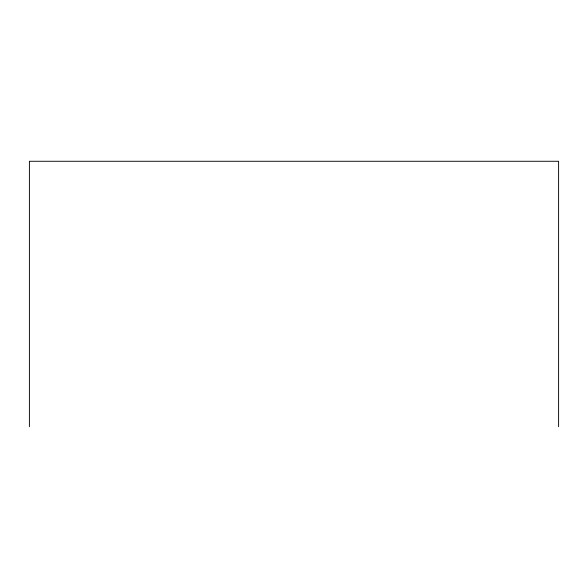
<?xml version="1.0" encoding="UTF-8"?>
<svg xmlns="http://www.w3.org/2000/svg" width="588" height="588" viewBox="0 0 588 588"><rect width="100%" height="100%" fill="white"/><g stroke="black" fill="none" stroke-linecap="round" stroke-linejoin="round"><path stroke-width="0.88" d="M558.6 426.726L558.6 161.274L29.4 161.274L29.4 426.726"/></g></svg>
